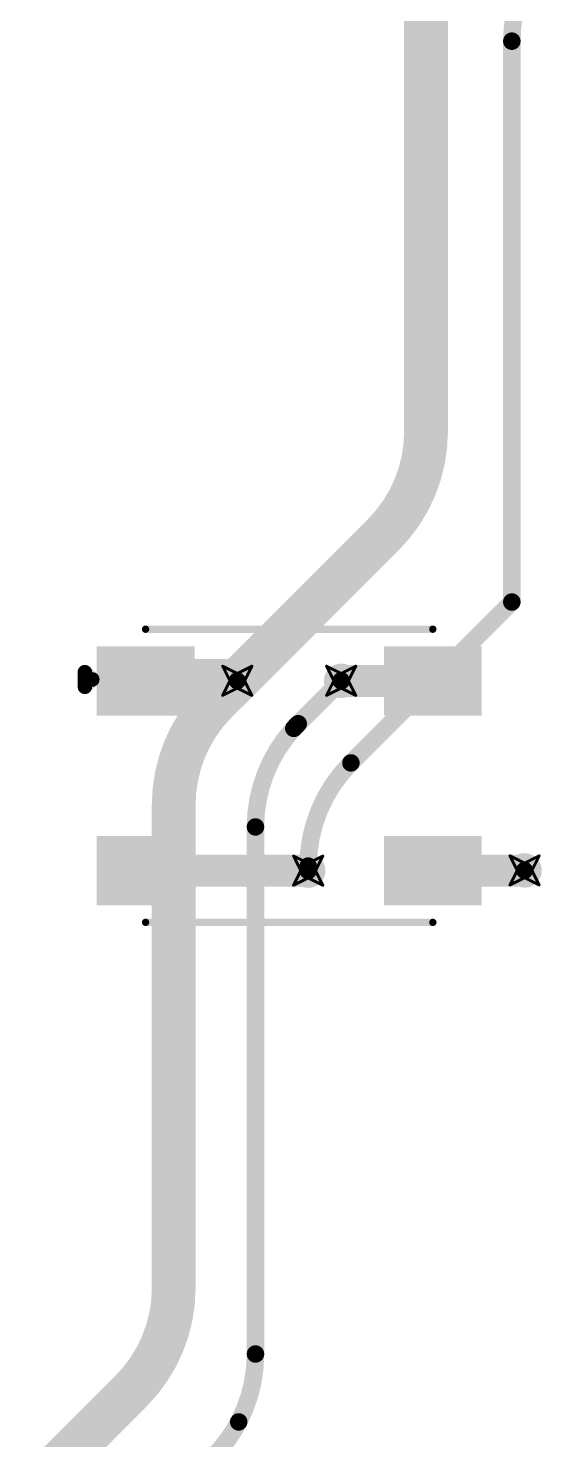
# Model space of a CAD drawing. Header units: inches. Extents: x -11 to 1110, y -7 to 455.
# Drawn here: x 268.76 to 277.7, y 167.47 to 192.04 of the extents above; entities that cross this region are included whole.
import ezdxf

# ---------------------------------------------------------------- set-up
doc = ezdxf.new("R2010")
doc.units = ezdxf.units.IN
for name, color, linetype in [('Bottom Layer', 5, 'Continuous'), ('Drill Drawing', 1, 'Continuous'), ('Top Layer', 1, 'Continuous'), ('Top Overlay', 2, 'Continuous'), ('Top Paste', 8, 'Continuous'), ('Top Solder', 216, 'Continuous'), ('Via Holes', 16, 'Continuous')]:
    doc.layers.add(name, color=color, linetype=linetype)

# ---------------------------------------------------------------- blocks, each defined once
blk = doc.blocks.new('WS2812B_B_W_199')
at = {"layer": 'Top Layer'}
for points in [[(-3.25, 2.15), (-1.75, 2.15), (-1.75, 1.15), (-3.25, 1.15)], [(3.25, 1.15), (1.75, 1.15), (1.75, 2.15), (3.25, 2.15)], [(-3.25, -1.15), (-1.75, -1.15), (-1.75, -2.15), (-3.25, -2.15)], [(1.75, -1.15), (3.25, -1.15), (3.25, -2.15), (1.75, -2.15)]]:
    blk.add_hatch(color=1, dxfattribs=at).paths.add_polyline_path(points)
at = {"layer": 'Top Paste'}
for points in [[(-3.25, 2.15), (-1.75, 2.15), (-1.75, 1.15), (-3.25, 1.15)], [(3.25, 1.15), (1.75, 1.15), (1.75, 2.15), (3.25, 2.15)], [(-3.25, -1.15), (-1.75, -1.15), (-1.75, -2.15), (-3.25, -2.15)], [(1.75, -1.15), (3.25, -1.15), (3.25, -2.15), (1.75, -2.15)]]:
    blk.add_hatch(color=8, dxfattribs=at).paths.add_polyline_path(points)
at = {"layer": 'Top Solder'}
for points in [[(-3.352, 2.252), (-1.648, 2.252), (-1.648, 1.048), (-3.352, 1.048)], [(3.352, 1.048), (1.648, 1.048), (1.648, 2.252), (3.352, 2.252)], [(-3.352, -1.048), (-1.648, -1.048), (-1.648, -2.252), (-3.352, -2.252)], [(1.648, -1.048), (3.352, -1.048), (3.352, -2.252), (1.648, -2.252)]]:
    blk.add_hatch(color=216, dxfattribs=at).paths.add_polyline_path(points)
at = {"layer": 'Top Overlay'}
for points in [[(-2.5, 2.551, 0.127, 0.127, 0), (2.5, 2.551, 0.127, 0.127, 0)], [(-3.556, 1.549, 0.254, 0.254, 0), (-3.556, 1.803, 0.254, 0.254, 0)], [(-3.556, 1.803, 0.254, 0.254, 0), (-3.429, 1.676, 0.254, 0.254, 0)], [(-3.556, 1.549, 0.254, 0.254, 0), (-3.429, 1.676, 0.254, 0.254, 0)], [(-2.5, -2.551, 0.127, 0.127, 0), (2.5, -2.551, 0.127, 0.127, 0)]]:
    blk.add_lwpolyline(points, format="xyseb", dxfattribs=at)
for points in [[(-2.532, 2.551, 0.0635, 0.0635, 1), (-2.468, 2.551, 0.0635, 0.0635, 1)], [(2.468, 2.551, 0.0635, 0.0635, 1), (2.532, 2.551, 0.0635, 0.0635, 1)], [(-3.619, 1.803, 0.127, 0.127, 1), (-3.493, 1.803, 0.127, 0.127, 1)], [(-3.619, 1.803, 0.127, 0.127, 1), (-3.493, 1.803, 0.127, 0.127, 1)], [(-3.493, 1.676, 0.127, 0.127, 1), (-3.365, 1.676, 0.127, 0.127, 1)], [(-3.493, 1.676, 0.127, 0.127, 1), (-3.365, 1.676, 0.127, 0.127, 1)], [(-3.619, 1.549, 0.127, 0.127, 1), (-3.493, 1.549, 0.127, 0.127, 1)], [(-3.619, 1.549, 0.127, 0.127, 1), (-3.493, 1.549, 0.127, 0.127, 1)], [(-2.532, -2.551, 0.0635, 0.0635, 1), (-2.468, -2.551, 0.0635, 0.0635, 1)], [(2.468, -2.551, 0.0635, 0.0635, 1), (2.532, -2.551, 0.0635, 0.0635, 1)]]:
    blk.add_lwpolyline(points, format="xyseb", close=True, dxfattribs=at)

msp = doc.modelspace()

# ---------------------------------------------------------------- hatches: boundary and pattern name
at = {"layer": 'Bottom Layer'}
h = msp.add_hatch(color=5, dxfattribs=at)
edge = h.paths.add_edge_path()
edge.add_arc((272.403, 180.679), 0.3, 0, 360)
h = msp.add_hatch(color=5, dxfattribs=at)
edge = h.paths.add_edge_path()
edge.add_arc((274.211, 180.679), 0.3, 0, 360)
h = msp.add_hatch(color=5, dxfattribs=at)
edge = h.paths.add_edge_path()
edge.add_arc((273.637, 177.375), 0.3, 0, 360)
h = msp.add_hatch(color=5, dxfattribs=at)
edge = h.paths.add_edge_path()
edge.add_arc((277.403, 177.379), 0.3, 0, 360)
at = {"layer": 'Top Layer'}
h = msp.add_hatch(color=1, dxfattribs=at)
edge = h.paths.add_edge_path()
edge.add_arc((272.403, 180.679), 0.3, 0, 360)
h = msp.add_hatch(color=1, dxfattribs=at)
edge = h.paths.add_edge_path()
edge.add_arc((274.211, 180.679), 0.3, 0, 360)
h = msp.add_hatch(color=1, dxfattribs=at)
edge = h.paths.add_edge_path()
edge.add_arc((273.637, 177.375), 0.3, 0, 360)
h = msp.add_hatch(color=1, dxfattribs=at)
edge = h.paths.add_edge_path()
edge.add_arc((277.403, 177.379), 0.3, 0, 360)
at = {"layer": 'Via Holes'}
h = msp.add_hatch(color=7, dxfattribs=at)
edge = h.paths.add_edge_path()
edge.add_arc((272.403, 180.679), 0.15, 0, 360)
h = msp.add_hatch(color=7, dxfattribs=at)
edge = h.paths.add_edge_path()
edge.add_arc((274.211, 180.679), 0.15, 0, 360)
h = msp.add_hatch(color=7, dxfattribs=at)
edge = h.paths.add_edge_path()
edge.add_arc((273.637, 177.375), 0.15, 0, 360)
h = msp.add_hatch(color=7, dxfattribs=at)
edge = h.paths.add_edge_path()
edge.add_arc((277.403, 177.379), 0.15, 0, 360)

# ---------------------------------------------------------------- linework, layer by layer
at = {"layer": 'Bottom Layer'}
for points in [[(275.688, 185.017, 0.762, 0.762, 0), (275.688, 196.376, 0.762, 0.762, 0)], [(277.182, 191.811, 0.305, 0.305, -0.111494), (277.428, 192.902, 0.305, 0.305, 0)], [(277.182, 182.05, 0.305, 0.305, 0), (277.182, 191.811, 0.305, 0.305, 0)], [(275.688, 185.017, 0.762, 0.762, -0.198912), (274.944, 183.221, 0.762, 0.762, 0)], [(272.403, 180.679, 0.762, 0.762, 0), (274.944, 183.221, 0.762, 0.762, 0)], [(274.381, 179.25, 0.305, 0.305, 0), (277.182, 182.05, 0.305, 0.305, 0)], [(272.041, 180.318, 0.762, 0.762, 0), (272.403, 180.679, 0.762, 0.762, 0)], [(273.464, 179.932, 0.305, 0.305, 0), (274.211, 180.679, 0.305, 0.305, 0)], [(271.297, 178.522, 0.762, 0.762, -0.198912), (272.041, 180.318, 0.762, 0.762, 0)], [(273.387, 179.852, 0.305, 0.305, -0.010862), (273.464, 179.932, 0.305, 0.305, 0)], [(272.72, 178.136, 0.305, 0.305, -0.187645), (273.387, 179.852, 0.305, 0.305, 0)], [(273.637, 177.454, 0.305, 0.305, -0.198912), (274.381, 179.25, 0.305, 0.305, 0)], [(271.297, 170.115, 0.762, 0.762, 0), (271.297, 178.522, 0.762, 0.762, 0)], [(272.72, 168.963, 0.305, 0.305, 0), (272.72, 178.136, 0.305, 0.305, 0)], [(273.637, 177.375, 0.305, 0.305, 0), (273.637, 177.454, 0.305, 0.305, 0)], [(271.297, 170.115, 0.762, 0.762, -0.198912), (270.553, 168.318, 0.762, 0.762, 0)], [(272.72, 168.963, 0.305, 0.305, -0.1216), (272.428, 167.781, 0.305, 0.305, 0)], [(269.146, 166.911, 0.762, 0.762, 0), (270.553, 168.318, 0.762, 0.762, 0)], [(272.428, 167.781, 0.305, 0.305, -0.075487), (271.976, 167.167, 0.305, 0.305, 0)]]:
    msp.add_lwpolyline(points, format="xyseb", dxfattribs=at)
for points in [[(277.105, 191.811, 0.152, 0.152, 1), (277.258, 191.811, 0.152, 0.152, 1)], [(277.105, 191.811, 0.152, 0.152, 1), (277.258, 191.811, 0.152, 0.152, 1)], [(275.498, 185.017, 0.381, 0.381, 1), (275.879, 185.017, 0.381, 0.381, 1)], [(275.498, 185.017, 0.381, 0.381, 1), (275.879, 185.017, 0.381, 0.381, 1)], [(274.754, 183.221, 0.381, 0.381, 1), (275.135, 183.221, 0.381, 0.381, 1)], [(274.754, 183.221, 0.381, 0.381, 1), (275.135, 183.221, 0.381, 0.381, 1)], [(277.105, 182.05, 0.152, 0.152, 1), (277.258, 182.05, 0.152, 0.152, 1)], [(277.105, 182.05, 0.152, 0.152, 1), (277.258, 182.05, 0.152, 0.152, 1)], [(272.212, 180.679, 0.381, 0.381, 1), (272.593, 180.679, 0.381, 0.381, 1)], [(272.212, 180.679, 0.381, 0.381, 1), (272.593, 180.679, 0.381, 0.381, 1)], [(274.135, 180.679, 0.152, 0.152, 1), (274.288, 180.679, 0.152, 0.152, 1)], [(271.851, 180.318, 0.381, 0.381, 1), (272.232, 180.318, 0.381, 0.381, 1)], [(271.851, 180.318, 0.381, 0.381, 1), (272.232, 180.318, 0.381, 0.381, 1)], [(273.388, 179.932, 0.152, 0.152, 1), (273.54, 179.932, 0.152, 0.152, 1)], [(273.388, 179.932, 0.152, 0.152, 1), (273.54, 179.932, 0.152, 0.152, 1)], [(273.311, 179.852, 0.152, 0.152, 1), (273.464, 179.852, 0.152, 0.152, 1)], [(273.311, 179.852, 0.152, 0.152, 1), (273.464, 179.852, 0.152, 0.152, 1)], [(274.305, 179.25, 0.152, 0.152, 1), (274.457, 179.25, 0.152, 0.152, 1)], [(274.305, 179.25, 0.152, 0.152, 1), (274.457, 179.25, 0.152, 0.152, 1)], [(271.107, 178.522, 0.381, 0.381, 1), (271.488, 178.522, 0.381, 0.381, 1)], [(271.107, 178.522, 0.381, 0.381, 1), (271.488, 178.522, 0.381, 0.381, 1)], [(272.644, 178.136, 0.152, 0.152, 1), (272.796, 178.136, 0.152, 0.152, 1)], [(272.644, 178.136, 0.152, 0.152, 1), (272.796, 178.136, 0.152, 0.152, 1)], [(273.561, 177.454, 0.152, 0.152, 1), (273.713, 177.454, 0.152, 0.152, 1)], [(273.561, 177.454, 0.152, 0.152, 1), (273.713, 177.454, 0.152, 0.152, 1)], [(273.561, 177.375, 0.152, 0.152, 1), (273.713, 177.375, 0.152, 0.152, 1)], [(271.107, 170.115, 0.381, 0.381, 1), (271.488, 170.115, 0.381, 0.381, 1)], [(271.107, 170.115, 0.381, 0.381, 1), (271.488, 170.115, 0.381, 0.381, 1)], [(272.644, 168.963, 0.152, 0.152, 1), (272.796, 168.963, 0.152, 0.152, 1)], [(272.644, 168.963, 0.152, 0.152, 1), (272.796, 168.963, 0.152, 0.152, 1)], [(270.363, 168.318, 0.381, 0.381, 1), (270.744, 168.318, 0.381, 0.381, 1)], [(270.363, 168.318, 0.381, 0.381, 1), (270.744, 168.318, 0.381, 0.381, 1)], [(272.352, 167.781, 0.152, 0.152, 1), (272.504, 167.781, 0.152, 0.152, 1)], [(272.352, 167.781, 0.152, 0.152, 1), (272.504, 167.781, 0.152, 0.152, 1)]]:
    msp.add_lwpolyline(points, format="xyseb", close=True, dxfattribs=at)
at = {"layer": 'Drill Drawing'}
for points in [[(272.149, 180.933, 0.0508, 0.0508, 0), (272.403, 180.806, 0.0508, 0.0508, 0)], [(272.149, 180.933, 0.0508, 0.0508, 0), (272.276, 180.679, 0.0508, 0.0508, 0)], [(272.403, 180.806, 0.0508, 0.0508, 0), (272.657, 180.933, 0.0508, 0.0508, 0)], [(272.53, 180.679, 0.0508, 0.0508, 0), (272.657, 180.933, 0.0508, 0.0508, 0)], [(273.957, 180.933, 0.0508, 0.0508, 0), (274.211, 180.806, 0.0508, 0.0508, 0)], [(273.957, 180.933, 0.0508, 0.0508, 0), (274.084, 180.679, 0.0508, 0.0508, 0)], [(274.211, 180.806, 0.0508, 0.0508, 0), (274.465, 180.933, 0.0508, 0.0508, 0)], [(274.338, 180.679, 0.0508, 0.0508, 0), (274.465, 180.933, 0.0508, 0.0508, 0)], [(272.149, 180.425, 0.0508, 0.0508, 0), (272.276, 180.679, 0.0508, 0.0508, 0)], [(272.149, 180.425, 0.0508, 0.0508, 0), (272.403, 180.552, 0.0508, 0.0508, 0)], [(272.403, 180.552, 0.0508, 0.0508, 0), (272.657, 180.425, 0.0508, 0.0508, 0)], [(272.53, 180.679, 0.0508, 0.0508, 0), (272.657, 180.425, 0.0508, 0.0508, 0)], [(273.957, 180.425, 0.0508, 0.0508, 0), (274.084, 180.679, 0.0508, 0.0508, 0)], [(273.957, 180.425, 0.0508, 0.0508, 0), (274.211, 180.552, 0.0508, 0.0508, 0)], [(274.211, 180.552, 0.0508, 0.0508, 0), (274.465, 180.425, 0.0508, 0.0508, 0)], [(274.338, 180.679, 0.0508, 0.0508, 0), (274.465, 180.425, 0.0508, 0.0508, 0)], [(273.383, 177.629, 0.0508, 0.0508, 0), (273.637, 177.502, 0.0508, 0.0508, 0)], [(273.383, 177.629, 0.0508, 0.0508, 0), (273.51, 177.375, 0.0508, 0.0508, 0)], [(273.637, 177.502, 0.0508, 0.0508, 0), (273.891, 177.629, 0.0508, 0.0508, 0)], [(273.764, 177.375, 0.0508, 0.0508, 0), (273.891, 177.629, 0.0508, 0.0508, 0)], [(277.149, 177.633, 0.0508, 0.0508, 0), (277.403, 177.506, 0.0508, 0.0508, 0)], [(277.149, 177.633, 0.0508, 0.0508, 0), (277.276, 177.379, 0.0508, 0.0508, 0)], [(277.403, 177.506, 0.0508, 0.0508, 0), (277.657, 177.633, 0.0508, 0.0508, 0)], [(277.53, 177.379, 0.0508, 0.0508, 0), (277.657, 177.633, 0.0508, 0.0508, 0)], [(273.383, 177.121, 0.0508, 0.0508, 0), (273.51, 177.375, 0.0508, 0.0508, 0)], [(273.764, 177.375, 0.0508, 0.0508, 0), (273.891, 177.121, 0.0508, 0.0508, 0)], [(277.149, 177.125, 0.0508, 0.0508, 0), (277.276, 177.379, 0.0508, 0.0508, 0)], [(277.53, 177.379, 0.0508, 0.0508, 0), (277.657, 177.125, 0.0508, 0.0508, 0)], [(273.383, 177.121, 0.0508, 0.0508, 0), (273.637, 177.248, 0.0508, 0.0508, 0)], [(273.637, 177.248, 0.0508, 0.0508, 0), (273.891, 177.121, 0.0508, 0.0508, 0)], [(277.149, 177.125, 0.0508, 0.0508, 0), (277.403, 177.252, 0.0508, 0.0508, 0)], [(277.403, 177.252, 0.0508, 0.0508, 0), (277.657, 177.125, 0.0508, 0.0508, 0)]]:
    msp.add_lwpolyline(points, format="xyseb", dxfattribs=at)
for points in [[(272.136, 180.933, 0.0254, 0.0254, 1), (272.161, 180.933, 0.0254, 0.0254, 1)], [(272.136, 180.933, 0.0254, 0.0254, 1), (272.161, 180.933, 0.0254, 0.0254, 1)], [(272.39, 180.806, 0.0254, 0.0254, 1), (272.415, 180.806, 0.0254, 0.0254, 1)], [(272.39, 180.806, 0.0254, 0.0254, 1), (272.415, 180.806, 0.0254, 0.0254, 1)], [(272.644, 180.933, 0.0254, 0.0254, 1), (272.669, 180.933, 0.0254, 0.0254, 1)], [(272.644, 180.933, 0.0254, 0.0254, 1), (272.669, 180.933, 0.0254, 0.0254, 1)], [(273.945, 180.933, 0.0254, 0.0254, 1), (273.97, 180.933, 0.0254, 0.0254, 1)], [(273.945, 180.933, 0.0254, 0.0254, 1), (273.97, 180.933, 0.0254, 0.0254, 1)], [(274.199, 180.806, 0.0254, 0.0254, 1), (274.224, 180.806, 0.0254, 0.0254, 1)], [(274.199, 180.806, 0.0254, 0.0254, 1), (274.224, 180.806, 0.0254, 0.0254, 1)], [(274.453, 180.933, 0.0254, 0.0254, 1), (274.478, 180.933, 0.0254, 0.0254, 1)], [(274.453, 180.933, 0.0254, 0.0254, 1), (274.478, 180.933, 0.0254, 0.0254, 1)], [(272.263, 180.679, 0.0254, 0.0254, 1), (272.288, 180.679, 0.0254, 0.0254, 1)], [(272.263, 180.679, 0.0254, 0.0254, 1), (272.288, 180.679, 0.0254, 0.0254, 1)], [(272.39, 180.552, 0.0254, 0.0254, 1), (272.415, 180.552, 0.0254, 0.0254, 1)], [(272.39, 180.552, 0.0254, 0.0254, 1), (272.415, 180.552, 0.0254, 0.0254, 1)], [(272.517, 180.679, 0.0254, 0.0254, 1), (272.542, 180.679, 0.0254, 0.0254, 1)], [(272.517, 180.679, 0.0254, 0.0254, 1), (272.542, 180.679, 0.0254, 0.0254, 1)], [(274.072, 180.679, 0.0254, 0.0254, 1), (274.097, 180.679, 0.0254, 0.0254, 1)], [(274.072, 180.679, 0.0254, 0.0254, 1), (274.097, 180.679, 0.0254, 0.0254, 1)], [(274.199, 180.552, 0.0254, 0.0254, 1), (274.224, 180.552, 0.0254, 0.0254, 1)], [(274.199, 180.552, 0.0254, 0.0254, 1), (274.224, 180.552, 0.0254, 0.0254, 1)], [(274.326, 180.679, 0.0254, 0.0254, 1), (274.351, 180.679, 0.0254, 0.0254, 1)], [(274.326, 180.679, 0.0254, 0.0254, 1), (274.351, 180.679, 0.0254, 0.0254, 1)], [(272.136, 180.425, 0.0254, 0.0254, 1), (272.161, 180.425, 0.0254, 0.0254, 1)], [(272.136, 180.425, 0.0254, 0.0254, 1), (272.161, 180.425, 0.0254, 0.0254, 1)], [(272.644, 180.425, 0.0254, 0.0254, 1), (272.669, 180.425, 0.0254, 0.0254, 1)], [(272.644, 180.425, 0.0254, 0.0254, 1), (272.669, 180.425, 0.0254, 0.0254, 1)], [(273.945, 180.425, 0.0254, 0.0254, 1), (273.97, 180.425, 0.0254, 0.0254, 1)], [(273.945, 180.425, 0.0254, 0.0254, 1), (273.97, 180.425, 0.0254, 0.0254, 1)], [(274.453, 180.425, 0.0254, 0.0254, 1), (274.478, 180.425, 0.0254, 0.0254, 1)], [(274.453, 180.425, 0.0254, 0.0254, 1), (274.478, 180.425, 0.0254, 0.0254, 1)], [(273.37, 177.629, 0.0254, 0.0254, 1), (273.396, 177.629, 0.0254, 0.0254, 1)], [(273.37, 177.629, 0.0254, 0.0254, 1), (273.396, 177.629, 0.0254, 0.0254, 1)], [(273.878, 177.629, 0.0254, 0.0254, 1), (273.904, 177.629, 0.0254, 0.0254, 1)], [(273.878, 177.629, 0.0254, 0.0254, 1), (273.904, 177.629, 0.0254, 0.0254, 1)], [(277.136, 177.633, 0.0254, 0.0254, 1), (277.161, 177.633, 0.0254, 0.0254, 1)], [(277.136, 177.633, 0.0254, 0.0254, 1), (277.161, 177.633, 0.0254, 0.0254, 1)], [(277.644, 177.633, 0.0254, 0.0254, 1), (277.669, 177.633, 0.0254, 0.0254, 1)], [(277.644, 177.633, 0.0254, 0.0254, 1), (277.669, 177.633, 0.0254, 0.0254, 1)], [(273.497, 177.375, 0.0254, 0.0254, 1), (273.523, 177.375, 0.0254, 0.0254, 1)], [(273.497, 177.375, 0.0254, 0.0254, 1), (273.523, 177.375, 0.0254, 0.0254, 1)], [(273.624, 177.502, 0.0254, 0.0254, 1), (273.65, 177.502, 0.0254, 0.0254, 1)], [(273.624, 177.502, 0.0254, 0.0254, 1), (273.65, 177.502, 0.0254, 0.0254, 1)], [(273.751, 177.375, 0.0254, 0.0254, 1), (273.777, 177.375, 0.0254, 0.0254, 1)], [(273.751, 177.375, 0.0254, 0.0254, 1), (273.777, 177.375, 0.0254, 0.0254, 1)], [(277.263, 177.379, 0.0254, 0.0254, 1), (277.288, 177.379, 0.0254, 0.0254, 1)], [(277.263, 177.379, 0.0254, 0.0254, 1), (277.288, 177.379, 0.0254, 0.0254, 1)], [(277.39, 177.506, 0.0254, 0.0254, 1), (277.415, 177.506, 0.0254, 0.0254, 1)], [(277.39, 177.506, 0.0254, 0.0254, 1), (277.415, 177.506, 0.0254, 0.0254, 1)], [(277.517, 177.379, 0.0254, 0.0254, 1), (277.542, 177.379, 0.0254, 0.0254, 1)], [(277.517, 177.379, 0.0254, 0.0254, 1), (277.542, 177.379, 0.0254, 0.0254, 1)], [(273.37, 177.121, 0.0254, 0.0254, 1), (273.396, 177.121, 0.0254, 0.0254, 1)], [(273.37, 177.121, 0.0254, 0.0254, 1), (273.396, 177.121, 0.0254, 0.0254, 1)], [(273.624, 177.248, 0.0254, 0.0254, 1), (273.65, 177.248, 0.0254, 0.0254, 1)], [(273.624, 177.248, 0.0254, 0.0254, 1), (273.65, 177.248, 0.0254, 0.0254, 1)], [(273.878, 177.121, 0.0254, 0.0254, 1), (273.904, 177.121, 0.0254, 0.0254, 1)], [(273.878, 177.121, 0.0254, 0.0254, 1), (273.904, 177.121, 0.0254, 0.0254, 1)], [(277.136, 177.125, 0.0254, 0.0254, 1), (277.161, 177.125, 0.0254, 0.0254, 1)], [(277.136, 177.125, 0.0254, 0.0254, 1), (277.161, 177.125, 0.0254, 0.0254, 1)], [(277.39, 177.252, 0.0254, 0.0254, 1), (277.415, 177.252, 0.0254, 0.0254, 1)], [(277.39, 177.252, 0.0254, 0.0254, 1), (277.415, 177.252, 0.0254, 0.0254, 1)], [(277.644, 177.125, 0.0254, 0.0254, 1), (277.669, 177.125, 0.0254, 0.0254, 1)], [(277.644, 177.125, 0.0254, 0.0254, 1), (277.669, 177.125, 0.0254, 0.0254, 1)]]:
    msp.add_lwpolyline(points, format="xyseb", close=True, dxfattribs=at)
at = {"layer": 'Top Layer'}
for points in [[(270.807, 180.676, 0.762, 0.762, 0), (272.403, 180.676, 0.762, 0.762, 0)], [(274.211, 180.676, 0.559, 0.559, 0), (275.807, 180.676, 0.559, 0.559, 0)], [(270.807, 177.376, 0.559, 0.559, 0), (273.637, 177.376, 0.559, 0.559, 0)], [(275.807, 177.376, 0.559, 0.559, 0), (277.403, 177.376, 0.559, 0.559, 0)]]:
    msp.add_lwpolyline(points, format="xyseb", dxfattribs=at)
for points in [[(270.616, 180.676, 0.381, 0.381, 1), (270.997, 180.676, 0.381, 0.381, 1)], [(272.212, 180.676, 0.381, 0.381, 1), (272.593, 180.676, 0.381, 0.381, 1)], [(274.072, 180.676, 0.279, 0.279, 1), (274.351, 180.676, 0.279, 0.279, 1)], [(275.667, 180.676, 0.279, 0.279, 1), (275.947, 180.676, 0.279, 0.279, 1)], [(270.667, 177.376, 0.279, 0.279, 1), (270.947, 177.376, 0.279, 0.279, 1)], [(273.497, 177.376, 0.279, 0.279, 1), (273.777, 177.376, 0.279, 0.279, 1)], [(275.667, 177.376, 0.279, 0.279, 1), (275.947, 177.376, 0.279, 0.279, 1)], [(277.263, 177.376, 0.279, 0.279, 1), (277.542, 177.376, 0.279, 0.279, 1)]]:
    msp.add_lwpolyline(points, format="xyseb", close=True, dxfattribs=at)

# ---------------------------------------------------------------- block references
msp.add_blockref('WS2812B_B_W_199', (273.307, 179.026))

doc.saveas('drawing.dxf')
